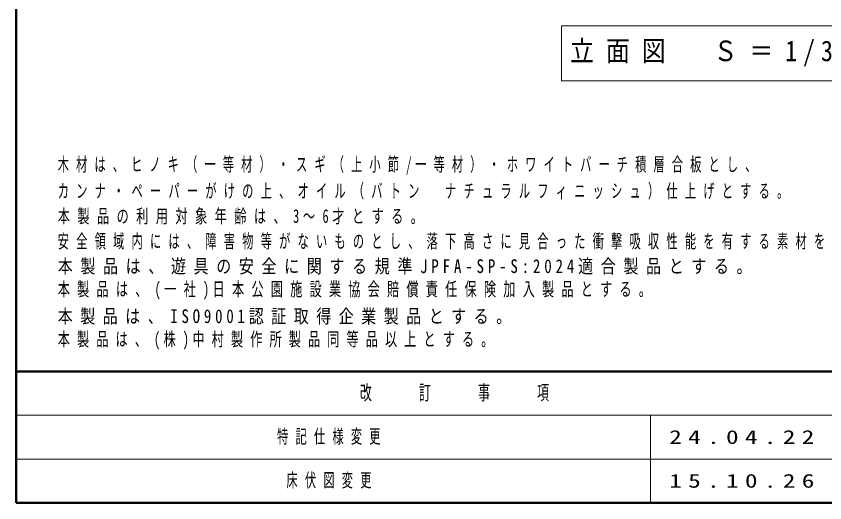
# Model space of a CAD drawing. Units: millimetres on the paper. Extents: x -385 to 0, y 0 to 267.
# Drawn here: x -385 to -255.6, y 0 to 77.8 of the extents above; entities that cross this region are included whole.
import ezdxf

# ---------------------------------------------------------------- set-up
doc = ezdxf.new("R2010")
doc.units = ezdxf.units.MM
doc.layers.add('LY_1', color=7, linetype='Continuous', lineweight=25)
doc.layers.add('LY_4', color=7, linetype='Continuous', lineweight=13)
doc.styles.add('ＭＳ ゴシック', font='')
doc.styles.get('ＭＳ ゴシック').set_extended_font_data('MS Gothic')

msp = doc.modelspace()

# ---------------------------------------------------------------- linework, layer by layer
at = {"layer": 'LY_1', "lineweight": 13}
for p, q in [((-297.761, 76.271), (-297.761, 67.471)), ((-249.961, 76.271), (-297.761, 76.271)), ((-297.761, 67.471), (-249.961, 67.471))]:
    msp.add_line(p, q, dxfattribs=at)
at = {"layer": 'LY_4', "lineweight": 50}
for p, q in [((-385, 267), (-385, 0)), ((-385, 21), (0, 21)), ((-385, 0), (0, 0))]:
    msp.add_line(p, q, dxfattribs=at)
at = {"layer": 'LY_4'}
for p, q in [((-385, 14), (-243.5, 14)), ((-283.5, 14), (-283.5, 0)), ((-385, 7), (-243.5, 7))]:
    msp.add_line(p, q, dxfattribs=at)

# ---------------------------------------------------------------- texts
at = {"layer": 'LY_1', "style": 'ＭＳ ゴシック'}
for s, insert, char_height, attachment_point in [('\\T1.5;\\W0.85;立面図\u3000Ｓ＝1/30', (-296.361, 71.871), 3.299, 4), ('\\T1.63;\\W0.6;木材は、ヒノキ（一等材）・スギ（上小節/一等材）・ホワイトバーチ積層合板とし、', (-378.348, 52.496), 2.199, 7), ('\\T1.64;\\W0.6;カンナ・ペーパーがけの上、オイル（バトン\u3000ナチュラルフィニッシュ）仕上げとする。', (-378.348, 48.496), 2.199, 7), ('\\T1.61;\\W0.65;本製品の利用対象年齢は、3～6才とする。', (-378.348, 44.496), 2.199, 7), ('\\T1.64;\\W0.6;安全領域内には、障害物等がないものとし、落下高さに見合った衝撃吸収性能を有する素材を敷設する。', (-378.348, 40.496), 2.199, 7), ('\\T1.51;\\W0.8;本製品は、遊具の安全に関する規準JPFA-SP-S:2024適合製品とする。', (-378.348, 36.496), 2.199, 7), ('\\T1.59;\\W0.65;本製品は、(一社)日本公園施設業協会賠償責任保険加入製品とする。', (-378.348, 32.496), 2.199, 7), ('\\T1.5;\\W0.8;本製品は、ISO9001認証取得企業製品とする。', (-378.348, 28.496), 2.199, 7), ('\\T1.58;\\W0.65;本製品は、(株)中村製作所製品同等品以上とする。', (-378.348, 24.496), 2.199, 7), ('\\T1.64;\\W0.6;特記仕様変更', (-343.25, 10.5), 2.199, 4), ('\\T1.5;\\W1.35;24.04.22', (-280.5, 10.5), 2.199, 4), ('\\T1.64;\\W0.6;床伏図変更', (-341.75, 3.5), 2.199, 4), ('\\T1.5;\\W1.35;15.10.26', (-280.5, 3.5), 2.199, 4)]:
    msp.add_mtext(s, dxfattribs=dict(at, insert=insert, char_height=char_height, attachment_point=attachment_point))
at = {"layer": 'LY_4', "insert": (-314.25, 17.5), "char_height": 2.346, "attachment_point": 5, "style": 'ＭＳ ゴシック'}
msp.add_mtext('\\T1.64;\\W0.6;改\u3000\u3000訂\u3000\u3000事\u3000\u3000項', dxfattribs=at)

doc.saveas('drawing.dxf')
